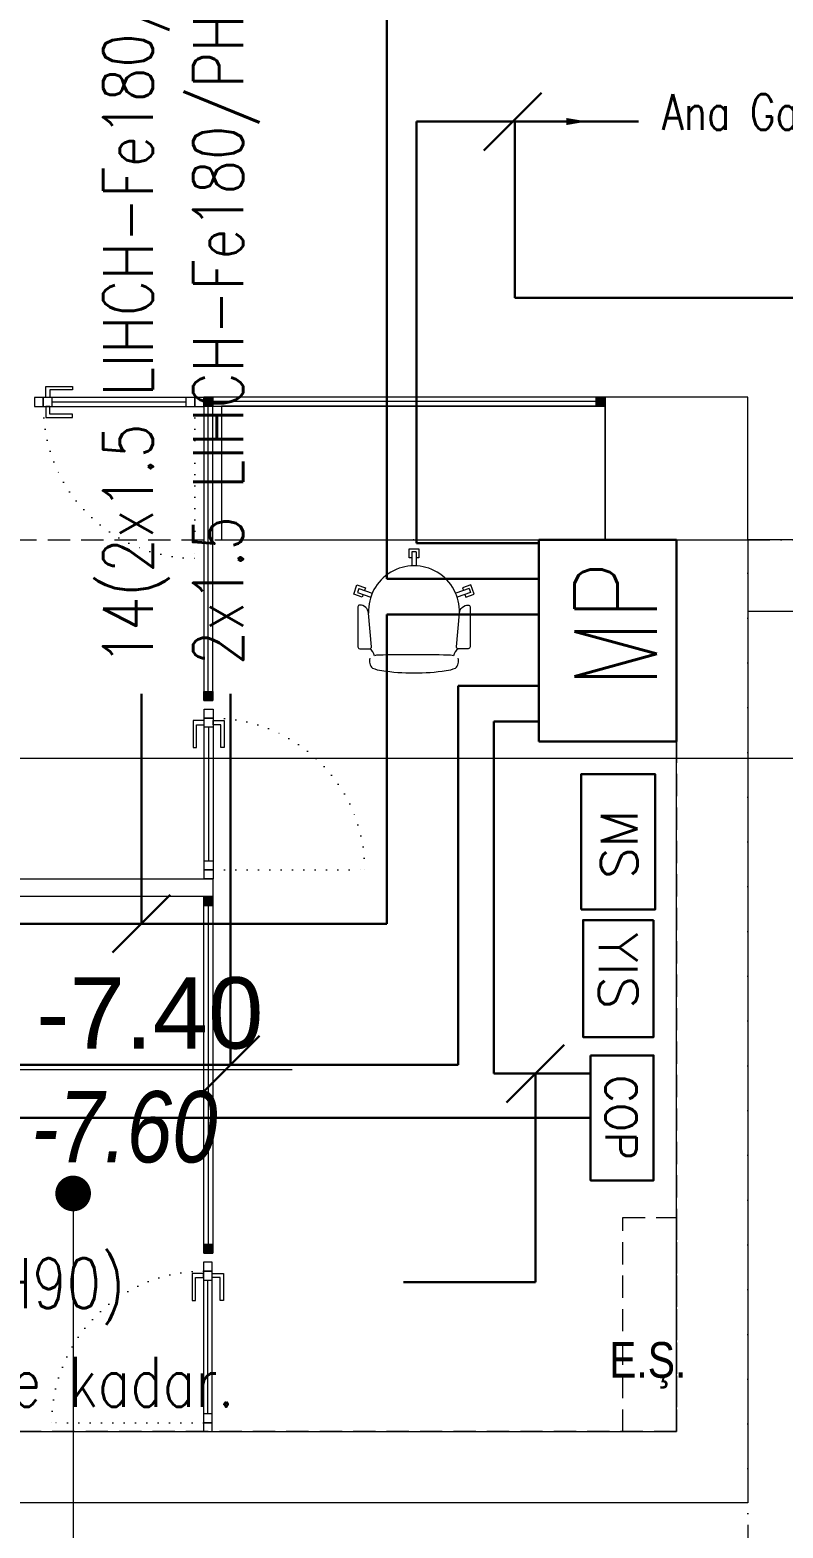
# Model space of a CAD drawing. Header units: metres. Extents: x -19121 to 152404, y -12107 to 46241.
# Drawn here: x 68022 to 68445, y -554 to 286 of the extents above; entities that cross this region are included whole.
import ezdxf
from ezdxf.enums import TextEntityAlignment as Align

# ---------------------------------------------------------------- set-up
doc = ezdxf.new("R2010")
doc.units = ezdxf.units.M
doc.header["$LTSCALE"] = 50
doc.header["$MEASUREMENT"] = 0
for name, pattern in [('DASHDOT2', [0.5, 0.25, -0.125, 0, -0.125]), ('DOT2', [0.125, 0, -0.125]), ('HIDDEN', [0.375, 0.25, -0.125])]:
    doc.linetypes.add(name, pattern=pattern)
doc.layers.get('0').update_dxf_attribs({"color": 9, "lineweight": 9})
for name, color, linetype, lineweight in [('01', 9, 'Continuous', 9), ('05', 9, 'Continuous', 9), ('06B', 9, 'Continuous', 9), ('06D', 9, 'Continuous', 9), ('10', 9, 'Continuous', 9), ('11', 9, 'Continuous', 9), ('15', 9, 'Continuous', 9), ('20', 9, 'DOT2', 9), ('21', 9, 'Continuous', 9), ('21_mahal200', 9, 'Continuous', 9), ('24', 9, 'DASHDOT2', 9), ('E-KABLO', 7, 'Continuous', 30), ('E-KARBON MONOKSİT PANELİ', 7, 'Continuous', 30), ('E-MODÜL HATTI', 6, 'Continuous', 30), ('E-SESLENDİRME MERKEZİ (MÜZİK YAYINI) (OTEL)', 7, 'Continuous', 30), ('E-YANGIN İHBAR SANTRALI', 7, 'Continuous', 30), ('E-YAZI', 7, 'Continuous', 30)]:
    doc.layers.add(name, color=color, linetype=linetype, lineweight=lineweight)
doc.styles.add('Arial', font='arial.ttf', dxfattribs={"height": 2.5})
doc.styles.add('E-YAZI', font='txttw.shx', dxfattribs={"height": 200})
doc.styles.add('MuuM_TEXT-ITALIC', font='ARIALNI.TTF')
doc.styles.add('MuuM_TEXT-STANDART', font='ARIALN.TTF')
doc.dimstyles.new('MuuM_DIM200', dxfattribs={"dimscale": 20, "dimtxt": 2, "dimasz": 1, "dimexe": 1, "dimexo": 1, "dimgap": 1, "dimtad": 1, "dimdec": 1, "dimrnd": 0.5, "dimdsep": 46, "dimtxsty": 'MuuM_TEXT-STANDART', "dimblk": 'ARCHTICK', "dimcen": 0, "dimdle": 0.15, "dimclrd": 256, "dimclre": 256, "dimclrt": 256, "dimadec": 0, "dimazin": 0, "dimtfac": 5, "dimtdec": 1, "dimtix": 1, "dimtmove": 2, "dimatfit": 3, "dimldrblk": 'DOT', "dimfxl": 3, "dimfxlon": 1, "dimtolj": 1, "dimlwd": -1, "dimlwe": -1, "dimarcsym": 0})

# ---------------------------------------------------------------- blocks, each defined once
blk = doc.blocks.new('100_YANGIN İHBAR SANTRALI')
at = {"layer": 'E-YANGIN İHBAR SANTRALI', "color": 4}
blk.add_lwpolyline([(-3.011, 3.635), (3.011, 3.635), (3.011, 0), (-3.011, 0)], close=True, dxfattribs=at)
at = {"layer": 'E-YANGIN İHBAR SANTRALI', "color": 3, "style": 'E-YAZI'}
blk.add_text('YIS', height=2, dxfattribs=at).set_placement((-2.366, 0.813))
blk = doc.blocks.new('100_KARBON MONOKSİT PANELİ')
at = {"layer": 'E-KARBON MONOKSİT PANELİ', "color": 4}
blk.add_lwpolyline([(-3.221, 0), (-3.221, 3.246), (3.221, 3.246), (3.221, 0)], close=True, dxfattribs=at)
at = {"layer": 'E-KARBON MONOKSİT PANELİ', "color": 3, "style": 'E-YAZI'}
blk.add_text('COP', height=1.6, dxfattribs=at).set_placement((-2.226, 0.774))
blk = doc.blocks.new('100_SESLENDİRME MERKEZİ (MÜZİK YAYINI) (OTEL)')
at = {"layer": 'E-SESLENDİRME MERKEZİ (MÜZİK YAYINI) (OTEL)', "color": 4}
blk.add_lwpolyline([(-2.965, 3.237), (2.965, 3.237), (2.965, 0), (-2.965, 0)], close=True, dxfattribs=at)
at = {"layer": 'E-SESLENDİRME MERKEZİ (MÜZİK YAYINI) (OTEL)', "color": 3, "style": 'E-YAZI'}
blk.add_text('SM', height=1.6, dxfattribs=at).set_placement((-1.619, 0.771))
blk = doc.blocks.new('E-MODUL PANOLARI')
at = {"layer": 'E-KABLO', "color": 1}
blk.add_lwpolyline([(-49.03, 66.92), (49.03, 66.92), (49.03, 0), (-49.03, 0)], close=True, dxfattribs=at)
at = {"layer": 'E-KABLO', "color": 1, "style": 'E-YAZI', "width": 0.8}
blk.add_text('MP', height=40, dxfattribs=at).set_placement((-22.97, 9.54))
blk = doc.blocks.new('p-akslar_yeni')
at = {"layer": '24'}
for points in [[(18840, -8575), (20860.95, -8575)], [(18840, -8575), (18840, -11897.18)]]:
    blk.add_lwpolyline(points, dxfattribs=at)
blk = doc.blocks.new('p-kolon_80x80')
blk.add_lwpolyline([(-40, -40), (40, -40), (40, 40), (-40, 40)], close=True)
blk = doc.blocks.new('1.bod.mimari.elk')
at = {"layer": '01'}
blk.add_blockref('p-kolon_80x80', (12385, -8590), dxfattribs=at)
blk = doc.blocks.new('gr-p-birim eleman')
blk.add_lwpolyline([(-1, 0), (0, 0), (0, 1), (-1, 1)], close=True)
blk = doc.blocks.new('m-o-burosit-p-s')
for p, q in [((-32.07, 29.47), (-24.59, 32.12)), ((-31.29, 27.28), (-32.07, 29.47)), ((-31.29, 27.28), (-23.77, 29.94)), ((30.58, 27.28), (23.05, 29.94)), ((31.36, 29.47), (23.88, 32.12)), ((30.58, 27.28), (31.36, 29.47)), ((-1.52, 6.65), (-1.52, 14.56)), ((0.81, 6.65), (0.81, 14.56)), ((-1.52, 6.65), (0.81, 6.65))]:
    blk.add_line(p, q)
for points in [[(24.34, 66.31, 0.288334), (22.89, 71.95, 0.063046), (17.64, 73.3, 0.040602), (-0.36, 74.55, 0.040602), (-18.36, 73.3, 0.063046), (-23.61, 71.95, 0.288334), (-25.05, 66.31)], [(-22.56, 65.01, 0.08948), (-19.21, 64.65, 0.009114), (-0.36, 64.45, 0.007133), (19.31, 64.63, 0.067763), (21.85, 65.01, 0.067763)]]:
    blk.add_lwpolyline(points, format="xyb")
for points in [[(-30.81, 61.05), (-25.2, 61.05, -0.439586), (-24.21, 59.96), (-25.83, 41.12, -0.389289), (-30.81, 36.55, -0.414214), (-31.81, 37.55), (-31.81, 60.05, -0.414214)], [(30.1, 61.05), (24.49, 61.05, 0.439586), (23.49, 59.96), (25.12, 41.12, 0.389289), (30.1, 36.55, 0.414214), (31.1, 37.55), (31.1, 60.05, 0.414214)]]:
    blk.add_lwpolyline(points, format="xyb", close=True)
for points in [[(-28.91, 30.59), (-29.44, 32.09), (-34.15, 30.42), (-32.32, 25.23), (-27.6, 26.9), (-28.13, 28.4)], [(28.2, 30.59), (28.72, 32.09), (33.44, 30.42), (31.61, 25.23), (26.89, 26.9), (27.42, 28.4)], [(0.81, 10), (2.39, 10), (2.39, 5), (-3.11, 5), (-3.11, 10), (-1.52, 10)]]:
    blk.add_lwpolyline(points)
for centre, radius, start, end in [((-28.88, 66.36), 6.47, 304.70897, 347.86293), ((28.17, 66.36), 6.47, 192.13707, 235.29103), ((-0.36, 40.04), 25.49, 177.57583, 2.42417)]:
    blk.add_arc(centre, radius, start, end)
blk.add_point((0, 0))
blk = doc.blocks.new('P-KURANGLEZ')
at = {"layer": '01'}
blk.add_lwpolyline([(7525, -500), (12385, -500), (12385, -5), (12385, 0), (12425, 0), (12425, -540), (7525, -540)], close=True, dxfattribs=at)
blk = doc.blocks.new('prf-10x10')
blk.add_lwpolyline([(-5, -5), (5, -5), (5, 5), (-5, 5)], close=True)
at = {"color": 255}
blk.add_solid([(-5, -5), (5, -5), (-5, 5), (5, 5)], dxfattribs=at)
at = {"layer": '10'}
blk.add_point((0, 0), dxfattribs=at)
blk = doc.blocks.new('*U386')
at = {"layer": '06D'}
blk.add_lwpolyline([(-2.5, 225), (2.5, 225), (2.5, 0), (-2.5, 0)], close=True, dxfattribs=at)
at = {"layer": '15'}
blk.add_lwpolyline([(0, 220), (0, 5)], dxfattribs=at)
at = {"layer": '10', "xscale": 0.5, "yscale": 0.5, "rotation": 90}
for p in [(0, 222.5), (0, 2.5)]:
    blk.add_blockref('prf-10x10', p, dxfattribs=at)
blk = doc.blocks.new('p-al-01')
at = {"layer": '06B'}
for points in [[(27.05, 4.35), (27.05, 10.6), (42.05, 10.6), (42.05, 8.72), (29.3, 8.72), (29.3, 8.72), (29.3, 4.35), (27.05, 4.35)], [(27.05, -0.65), (27.05, -6.9), (42.05, -6.9), (42.05, -5.03), (29.3, -5.03), (29.3, -5.03), (29.3, -0.65), (27.05, -0.65)]]:
    blk.add_lwpolyline(points, dxfattribs=at)
at = {"layer": '06D'}
for p, q in [((115.67, 4.35), (28.8, 4.35)), ((28.8, -0.65), (115.67, -0.65))]:
    blk.add_line(p, q, dxfattribs=at)
at = {"layer": '10'}
for points in [[(25.67, -0.65), (25.67, 4.35), (20.67, 4.35), (20.67, -0.65)], [(30.67, -0.65), (30.67, 4.35), (25.67, 4.35), (25.67, -0.65)], [(110.67, -0.65), (110.67, 4.35), (105.67, 4.35), (105.67, -0.65)], [(115.67, -0.65), (115.67, 4.35), (110.67, 4.35), (110.67, -0.65)]]:
    blk.add_lwpolyline(points, close=True, dxfattribs=at)
at = {"layer": '15'}
blk.add_lwpolyline([(105.67, 1.85), (30.67, 1.85)], dxfattribs=at)
at = {"layer": '20'}
blk.add_lwpolyline([(110.67, -0.65), (110.67, -85.65)], dxfattribs=at)
blk.add_arc((110.67, -0.65), 85, 180, 270, dxfattribs=at)
blk = doc.blocks.new('*U390')
at = {"layer": '06D'}
blk.add_lwpolyline([(-2.5, 170), (2.5, 170), (2.5, 0), (-2.5, 0)], close=True, dxfattribs=at)
at = {"layer": '15'}
blk.add_lwpolyline([(0, 165), (0, 5)], dxfattribs=at)
at = {"layer": '10', "xscale": 0.5, "yscale": 0.5, "rotation": 90}
for p in [(0, 167.5), (0, 2.5)]:
    blk.add_blockref('prf-10x10', p, dxfattribs=at)
blk = doc.blocks.new('*U398')
at = {"layer": '06D'}
blk.add_lwpolyline([(-2.5, 200), (2.5, 200), (2.5, 0), (-2.5, 0)], close=True, dxfattribs=at)
at = {"layer": '15'}
blk.add_lwpolyline([(0, 195), (0, 5)], dxfattribs=at)
at = {"layer": '10', "xscale": 0.5, "yscale": 0.5, "rotation": 90}
for p in [(0, 197.5), (0, 2.5)]:
    blk.add_blockref('prf-10x10', p, dxfattribs=at)
blk = doc.blocks.new('0_elevationtarget-p-bk')
h = blk.add_hatch(color=250)
h.paths.add_polyline_path([(1.875, 0, 0.414214), (0, 1.875), (0, 0)])
h.paths.add_polyline_path([(0, 0), (-1.875, 0, 0.414214), (0, -1.875)])
blk.add_line((0, -2.625), (0, 2.625))
blk.add_lwpolyline([(12.453, 0), (-3, 0)])
blk.add_circle((0, 0), 1.875)
at = {"style": 'Arial'}
blk.add_attdef('BITMISKOT', text='', height=2, dxfattribs=at).set_placement((4.5, 0), align=Align.BOTTOM_LEFT)
at = {"style": 'MuuM_TEXT-ITALIC'}
blk.add_attdef('FINISHINGFLOORLEVEL', text='', height=2, dxfattribs=at).set_placement((4.5, -0.592), align=Align.TOP_LEFT)
blk = doc.blocks.new('_ArchTick')
at = {"color": 0, "linetype": 'ByBlock', "const_width": 0.15}
blk.add_lwpolyline([(-0.5, -0.5), (0.5, 0.5)], dxfattribs=at)
blk = doc.blocks.new('_Dot')
at = {"color": 0, "linetype": 'ByBlock', "lineweight": -2}
blk.add_line((-0.5, 0), (-1, 0), dxfattribs=at)
at = {"color": 0, "linetype": 'ByBlock', "const_width": 0.5}
blk.add_lwpolyline([(-0.25, 0, 1), (0.25, 0, 1)], format="xyb", close=True, dxfattribs=at)
blk = doc.blocks.new('1.bod.mimari1.elk')
at = {"layer": '06D'}
blk.add_lwpolyline([(12625.01, -8630), (12425, -8630), (12425, -8670), (12625.01, -8670)], close=True, dxfattribs=at)
at = {"layer": '11'}
blk.add_lwpolyline([(11805, -8820), (12125, -8820), (12125, -8830), (11805, -8830)], dxfattribs=at)
at = {"layer": '20', "linetype": 'HIDDEN'}
for points in [[(12385, -9130), (11320, -9130), (11320, -8630), (12385, -8630)], [(12355, -9010), (12385, -9010), (12385, -9130), (12355, -9130)]]:
    blk.add_lwpolyline(points, close=True, dxfattribs=at)
for name, p in [('p-al-01', (12004.33, -8554.6)), ('*U398', (12122.5, -9030))]:
    blk.add_blockref(name, p)
at = {"xscale": -1}
for name, p, rotation in [('*U386', (12120, -8552.5), 270), ('*U390', (12122.5, -8550), 180), ('p-al-01', (12124.6, -8704.33), 90)]:
    blk.add_blockref(name, p, dxfattribs=dict(at, rotation=rotation))
at = {"rotation": 270}
blk.add_blockref('p-al-01', (12120.4, -9014.33), dxfattribs=at)
at = {"layer": '01'}
blk.add_blockref('P-KURANGLEZ', (0, -8630), dxfattribs=at)
at = {"layer": '05', "xscale": 75.00000000000004, "yscale": 215, "rotation": 90}
blk.add_blockref('gr-p-birim eleman', (12345, -8555), dxfattribs=at)
at = {"layer": '05', "rotation": 180}
blk.add_blockref('m-o-burosit-p-s', (12237.5, -8630), dxfattribs=at)
at = {"layer": '21', "xscale": 20, "yscale": 20, "zscale": 20}
blk.add_blockref('0_elevationtarget-p-bk', (11920.55, -8927.23), dxfattribs=at).add_auto_attribs({'BITMISKOT': ' -7.40', 'FINISHINGFLOORLEVEL': ' -7.60'})
at = {"layer": '21', "style": 'MuuM_TEXT-STANDART'}
blk.add_text('E.Ş.', height=20, dxfattribs=at).set_placement((12347.3, -9099.78))
at = {"layer": '21_mahal200'}
for points in [[(11956.34, -8752.49), (12700.75, -8752.49)], [(12046.71, -8996.45), (12046.71, -9516.02)]]:
    blk.add_leader(points, dimstyle='MuuM_DIM200', override={"dimasz": 1, "dimfxl": 10}, dxfattribs=at)

msp = doc.modelspace()

# ---------------------------------------------------------------- linework, layer by layer
at = {"layer": 'E-MODÜL HATTI', "ltscale": 50}
for p, q in [((68222.6, 234.54), (68222.6, 956.26)), ((68222.6, -21.89), (68222.6, 234.54)), ((68239.31, -1.89), (68239.31, 234.54)), ((68239.31, 234.54), (68363.8, 234.54)), ((68307.91, -1.89), (68239.31, -1.89)), ((68307.91, -21.89), (68222.6, -21.89)), ((68307.91, -41.89), (68222.6, -41.89)), ((68222.6, -41.89), (68222.6, -215.27)), ((68307.91, -81.89), (68262.6, -81.89)), ((68262.6, -81.89), (68262.6, -294.27)), ((68307.91, -101.89), (68282.6, -101.89)), ((68282.6, -101.89), (68282.6, -299.27)), ((67467.48, -215.27), (68222.6, -215.27)), ((67467.48, -294.27), (68262.6, -294.27)), ((68336.89, -299.27), (68282.6, -299.27)), ((68336.89, -324.13), (67435.98, -324.13))]:
    msp.add_line(p, q, dxfattribs=at)
msp.add_lwpolyline([(68334.96, 234.54, 0, 4, 0), (68323.2, 234.54, 0, 0, 0)], format="xyseb", dxfattribs=at)
at = {"layer": 'E-YAZI', "color": 3}
for p, q in [((68309.36, 250.7), (68277.04, 218.37)), ((68294.48, 135.73), (68294.48, 234.54)), ((68462.48, 135.73), (68294.48, 135.73)), ((68084.98, -86.27), (68084.98, -215.27)), ((68134.98, -86.27), (68134.98, -294.27)), ((68101.14, -199.1), (68068.81, -231.43)), ((68151.14, -278.1), (68118.81, -310.43)), ((68322.14, -283.1), (68289.81, -315.43)), ((68305.98, -416.27), (68305.98, -299.27)), ((68231.98, -416.27), (68305.98, -416.27))]:
    msp.add_line(p, q, dxfattribs=at)

# ---------------------------------------------------------------- block references
at = {"layer": '06D'}
for name in ['1.bod.mimari.elk', '1.bod.mimari1.elk']:
    msp.add_blockref(name, (56000, 8630), dxfattribs=at)
at = {"layer": '24'}
msp.add_blockref('p-akslar_yeni', (49585, 8575), dxfattribs=at)
at = {"layer": 'E-KABLO', "color": 1, "xscale": 1.152, "yscale": 1.152, "zscale": 1.152, "rotation": 90}
msp.add_blockref('E-MODUL PANOLARI', (68385, -56.49), dxfattribs=at)
at = {"layer": 'E-KARBON MONOKSİT PANELİ', "xscale": 10.88, "yscale": 10.88, "zscale": 10.88, "rotation": 270}
msp.add_blockref('100_KARBON MONOKSİT PANELİ', (68336.89, -324.13), dxfattribs=at)
at = {"layer": 'E-SESLENDİRME MERKEZİ (MÜZİK YAYINI) (OTEL)', "xscale": 12.8, "yscale": 12.8, "zscale": 12.8, "rotation": 90}
msp.add_blockref('100_SESLENDİRME MERKEZİ (MÜZİK YAYINI) (OTEL)', (68373.08, -169.32), dxfattribs=at)
at = {"layer": 'E-YANGIN İHBAR SANTRALI', "xscale": 10.88, "yscale": 10.88, "zscale": 10.88, "rotation": 270}
msp.add_blockref('100_YANGIN İHBAR SANTRALI', (68332.65, -245.98), dxfattribs=at)

# ---------------------------------------------------------------- texts
at = {"layer": 'E-YAZI', "color": 3, "style": 'E-YAZI', "width": 0.8}
for s, p in [('14(2x1.5 LIHCH-Fe180/PH90)', (68091.48, -70.27)), ('2x1.5 LIHCH-Fe180/PH90', (68141.98, -70.27))]:
    msp.add_text(s, height=28, rotation=90, dxfattribs=at).set_placement(p)
for s, height, p in [('Ana Gaz Kesme Vanası-1 ad.', 20, (68376.83, 229.81)), ('8(2x1.5 LIHCH-Fe180/PH90)', 28, (67626.48, -430.77)), ('MPCO-1.........MPCO-8 e kadar.', 28, (67652.5, -486))]:
    msp.add_text(s, height=height, dxfattribs=at).set_placement(p)

doc.saveas('drawing.dxf')
